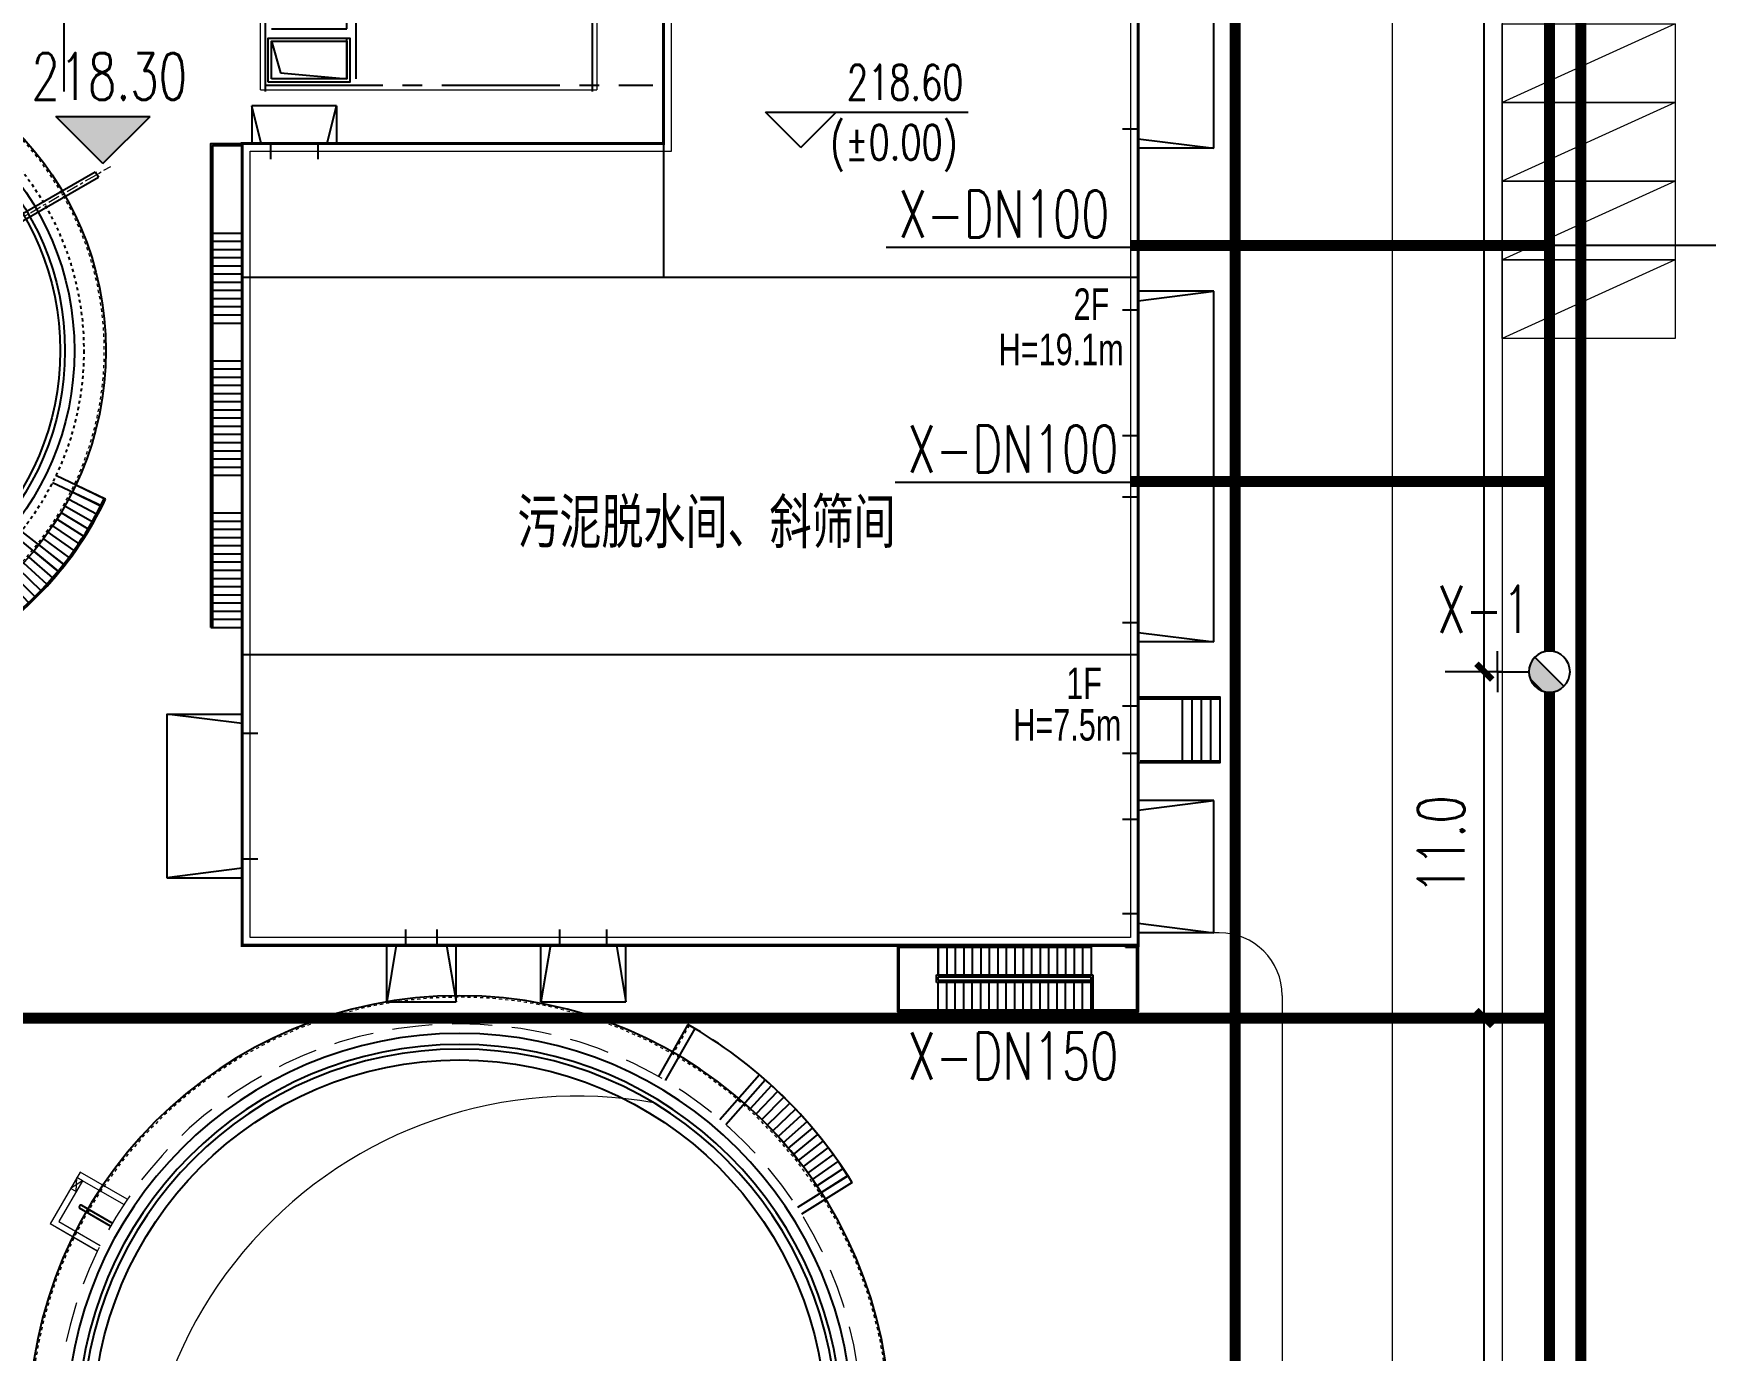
# Model space of a CAD drawing. Header units: metres. Extents: x 497246 to 997717, y 2998582 to 5998198.
# Drawn here: x 499316.3 to 499369.5, y 2998957.5 to 2998999.4 of the extents above; entities that cross this region are included whole.
import ezdxf
from ezdxf.enums import TextEntityAlignment as Align

# ---------------------------------------------------------------- set-up
doc = ezdxf.new("R2010")
doc.units = ezdxf.units.M
doc.header["$LTSCALE"] = 1000
for name, pattern in [('CENTER', [2, 1.25, -0.25, 0.25, -0.25]), ('CENTER2', [1.125, 0.75, -0.125, 0.125, -0.125]), ('CENTRE', [1.125, 0.75, -0.125, 0.125, -0.125]), ('CONTINOUS', [0]), ('DASHED', [19.05, 12.7, -6.35]), ('DOTE', [2.42, 2, -0.2, 0.02, -0.2]), ('HIDDEN', [0.375, 0.25, -0.125]), ('L2', [5, 3, -2]), ('虚线', [2, 1, -1])]:
    doc.linetypes.add(name, pattern=pattern)
doc.layers.get('0').update_dxf_attribs({"linetype": 'CONTINUOUS'})
doc.layers.get('Defpoints').update_dxf_attribs({"linetype": 'CONTINUOUS'})
for name, color, linetype, lineweight in [('1_RO_规划停车位', 35, 'CONTINUOUS', 13), ('2', 6, '虚线', 18), ('3中心线层', 7, 'CENTER', 25), ('A01设备', 5, 'CONTINUOUS', 25), ('SM-栏杆', 21, 'FENCELINE1', 15), ('T停车位', 35, 'CONTINUOUS', 13), ('中心线', 1, 'CENTER2', 15), ('细线', 7, 'CONTINUOUS', 18), ('道路', 4, 'CONTINUOUS', 15), ('道路中线', 1, 'DOTE', 13)]:
    doc.layers.add(name, color=color, linetype=linetype, lineweight=lineweight)
for name, color, linetype in [('BEAM', 4, 'DASHED'), ('DIM_ELEV', 3, 'CONTINUOUS'), ('EQUIP_消火栓', 7, 'CONTINUOUS'), ('LINE6', 3, 'CONTINUOUS'), ('P15', 8, 'CONTINUOUS'), ('PIPE-消防', 1, 'CONTINUOUS'), ('PIPE-给水', 3, 'CONTINUOUS'), ('PUB_TEXT', 7, 'CONTINUOUS'), ('STAIR', 2, 'CONTINUOUS'), ('TWT_DIM', 3, 'CONTINUOUS'), ('建筑', 7, 'CONTINUOUS'), ('建筑门坡散水', 9, 'CONTINUOUS'), ('挡墙护坡', 5, 'CONTINUOUS'), ('文字', 255, 'CONTINUOUS'), ('文字说明', 3, 'CONTINUOUS'), ('新建建筑', 2, 'CONTINUOUS')]:
    doc.layers.add(name, color=color, linetype=linetype)
doc.layers.add('建筑轴线', color=1, linetype='DOTE', lineweight=15, plot=False)
doc.styles.add('_TCH_DIM', font='SIMPLEX', dxfattribs={"bigfont": 'GBCBIG'})
doc.styles.add('_TCH_DIM_T3', font='SIMPLEX', dxfattribs={"width": 0.705882, "bigfont": 'GBCBIG'})
doc.styles.add('HZTXT', font='txt', dxfattribs={"width": 0.7, "bigfont": 'HZTXT'})
doc.styles.add('TG_LINETYPE', font='SIMPLEX', dxfattribs={"width": 0.8, "height": 3, "bigfont": 'HZTXT'})
doc.styles.add('亨利项目总图布置_2022_8_8_t3--03$0$亨利项目总图布置_2022_8_8_t3--02$0$CEC', font='ARIALN.TTF')
doc.linetypes.add('FENCELINE1', pattern='A,6.35,-2.54,[133,ltypeshp.shx,S=2.54,R=0,X=-2.54,Y=0],-2.54,25.4', length=36.83)
doc.linetypes.add('TG_J', pattern='A,2,-0.3,["J",TG_LINETYPE,S=0.1,R=0,X=-0.23,Y=-0.15],0', length=2.3)
doc.linetypes.add('TG_QS', pattern='A,3,-0.6,["QS",TG_LINETYPE,S=0.1,R=0,X=-0.52,Y=-0.15],0', length=3.6)
doc.linetypes.add('TG_X', pattern='A,3,-0.3,["X",TG_LINETYPE,S=0.1,R=0,X=-0.23,Y=-0.15],0', length=3.3)
doc.dimstyles.new('_TWT_ARCH&&1', dxfattribs={"dimtxt": 1.4875, "dimasz": 0.5, "dimexe": 1.25, "dimexo": 1.5, "dimgap": 0.63125, "dimtad": 1, "dimdec": 1, "dimzin": 0, "dimdsep": 46, "dimtxsty": '_TCH_DIM_T3', "dimblk": 'ARCHTICK', "dimcen": 0.09, "dimclrt": 7, "dimazin": 2, "dimtfac": 1, "dimtdec": 1, "dimtix": 1, "dimtmove": 2, "dimatfit": 3, "dimfxl": 1, "dimtolj": 1, "dimtzin": 0, "dimarcsym": 0})

# ---------------------------------------------------------------- blocks, each defined once
blk = doc.blocks.new('chewei')
at = {"layer": '1_RO_规划停车位'}
blk.add_line((152.979, -11.011), (155.479, -16.511), dxfattribs=at)
blk.add_lwpolyline([(152.979, -11.011), (155.479, -11.011), (155.479, -16.511), (152.979, -16.511)], close=True, dxfattribs=at)
blk = doc.blocks.new('BW-368551890', base_point=(749513, -126952))
at = {"layer": 'DIM_ELEV', "color": 0}
for p, q in [((783213, -101852), (783352, -103230)), ((749613, -102152), (749752, -103230)), ((749752, -103230), (751413, -103352)), ((783352, -103230), (785013, -103352)), ((784613, -111802), (784677, -112537)), ((784677, -112537), (785013, -112602)), ((775013, -125652), (775305, -126656)), ((775305, -126656), (777413, -126852))]:
    blk.add_line(p, q, dxfattribs=at)
for points in [[(749513, -103452), (749513, -101752), (751513, -101752), (751513, -103452)], [(749613, -103352), (749613, -101852), (751413, -101852), (751413, -103352)], [(774713, -101752), (773013, -101752), (773013, -103752), (774713, -103752)], [(774613, -101852), (773113, -101852), (773113, -103652), (774613, -103652)], [(783113, -103452), (783113, -101752), (785113, -101752), (785113, -103452)], [(783213, -103352), (783213, -101852), (785013, -101852), (785013, -103352)], [(751213, -104752), (749513, -104752), (749513, -106752), (751213, -106752)], [(760688, -104752), (758988, -104752), (758988, -106752), (760688, -106752)], [(785113, -104752), (783413, -104752), (783413, -106752), (785113, -106752)], [(751113, -104852), (749613, -104852), (749613, -106652), (751113, -106652)], [(760588, -104852), (759088, -104852), (759088, -106652), (760588, -106652)], [(785013, -104852), (783513, -104852), (783513, -106652), (785013, -106652)], [(774713, -105752), (773513, -105752), (773513, -106752), (774713, -106752)], [(774613, -105852), (773613, -105852), (773613, -106652), (774613, -106652)], [(784513, -112702), (784513, -111702), (785113, -111702), (785113, -112702)], [(784613, -112602), (784613, -111802), (785013, -111802), (785013, -112602)], [(758838, -118952), (757138, -118952), (757138, -120952), (758838, -120952)], [(758738, -119052), (757238, -119052), (757238, -120852), (758738, -120852)], [(768313, -118952), (766613, -118952), (766613, -120952), (768313, -120952)], [(768213, -119052), (766713, -119052), (766713, -120852), (768213, -120852)], [(774713, -121952), (773013, -121952), (773013, -123952), (774713, -123952)], [(774613, -122052), (773113, -122052), (773113, -123852), (774613, -123852)], [(776613, -121952), (774913, -121952), (774913, -123952), (776613, -123952)], [(776513, -122052), (775013, -122052), (775013, -123852), (776513, -123852)], [(765713, -123952), (765713, -122552), (768313, -122552), (768313, -123952)], [(765813, -123852), (765813, -122652), (768213, -122652), (768213, -123852)], [(774913, -126952), (774913, -125552), (777513, -125552), (777513, -126952)], [(775013, -126852), (775013, -125652), (777413, -125652), (777413, -126852)]]:
    blk.add_lwpolyline(points, close=True, dxfattribs=at)
for points in [[(774613, -101852), (773286, -102010), (773113, -103652)], [(751113, -104852), (749773, -104997), (749613, -106652)], [(760588, -104852), (759261, -105010), (759088, -106652)], [(785013, -104852), (783686, -105010), (783513, -106652)], [(774613, -105852), (773786, -106010), (773613, -106652)], [(758738, -119052), (757399, -119229), (757238, -120852)], [(768213, -119052), (766857, -119176), (766713, -120852)], [(774613, -122052), (773257, -122176), (773113, -123852)], [(776513, -122052), (775157, -122176), (775013, -123852)], [(765813, -123852), (765960, -122791), (768213, -122652)]]:
    blk.add_lwpolyline(points, dxfattribs=at)
blk = doc.blocks.new('567HJEWR5RTFG')
at = {"color": 4, "linetype": 'ByBlock'}
for p, q in [((1390481, 570753), (1390481, 569753)), ((1391681, 570753), (1391681, 569753)), ((1391681, 569753), (1391681, 570753)), ((1395181, 570753), (1395181, 569753)), ((1395181, 569753), (1395181, 570753)), ((1396381, 570753), (1396381, 569753)), ((1396381, 569753), (1396381, 570753)), ((1400131, 570753), (1400131, 569753)), ((1400331, 570753), (1400331, 569753)), ((1390681, 569753), (1390481, 569753)), ((1391481, 569753), (1390481, 569753)), ((1391681, 569753), (1391481, 569753)), ((1395381, 569753), (1395181, 569753)), ((1396181, 569753), (1395381, 569753)), ((1396381, 569753), (1396181, 569753)), ((1400331, 569753), (1400131, 569753))]:
    blk.add_line(p, q, dxfattribs=at)
at = {"layer": '3中心线层', "color": 1, "linetype": 'CENTRE', "ltscale": 5}
for p, q in [((1382981, 594000), (1382981, 567364)), ((1392481, 594000), (1392481, 567364)), ((1401981, 594000), (1401981, 567364)), ((1408381, 594000), (1408381, 567364)), ((1418781, 594000), (1418781, 567364)), ((1382109, 593353), (1419828, 593353)), ((1382109, 590353), (1419828, 590353)), ((1382109, 588153), (1419828, 588153)), ((1382109, 584953), (1419828, 584953)), ((1382109, 582153), (1419828, 582153)), ((1382109, 579353), (1419828, 579353)), ((1382109, 576153), (1419828, 576153)), ((1382109, 573953), (1419828, 573953)), ((1382109, 570953), (1419828, 570953)), ((1408381, 567953), (1420709, 567953))]:
    blk.add_line(p, q, dxfattribs=at)
at = {"layer": 'BEAM', "ltscale": 0.6}
for p, q in [((1384981, 591653), (1384981, 593153)), ((1385281, 590553), (1385281, 593153)), ((1404591, 590553), (1404591, 593153)), ((1404891, 590553), (1404891, 593153)), ((1406381, 590553), (1406381, 593153)), ((1406681, 591353), (1406681, 593153)), ((1416481, 590553), (1416481, 593153)), ((1416781, 591653), (1416781, 593153)), ((1383181, 591653), (1384981, 591653)), ((1416781, 591653), (1418581, 591653)), ((1383181, 591353), (1384981, 591353)), ((1384981, 590553), (1384981, 591353)), ((1406681, 591353), (1408181, 591353)), ((1406681, 590553), (1406681, 591053)), ((1406681, 591053), (1408181, 591053)), ((1416781, 590553), (1416781, 591353)), ((1416781, 591353), (1418581, 591353)), ((1383181, 590553), (1384981, 590553)), ((1385281, 590553), (1392306, 590553)), ((1401781, 590553), (1392656, 590553)), ((1404591, 590553), (1402181, 590553)), ((1404891, 590553), (1406381, 590553)), ((1406681, 590553), (1408181, 590553)), ((1408581, 590553), (1416481, 590553)), ((1416781, 590553), (1418581, 590553)), ((1383181, 590153), (1384681, 590153)), ((1384681, 588353), (1384681, 590153)), ((1384981, 588353), (1384981, 590153)), ((1384981, 590153), (1392306, 590153)), ((1392656, 590153), (1394156, 590153)), ((1394156, 588353), (1394156, 590153)), ((1394456, 588353), (1394456, 590153)), ((1401781, 590153), (1394456, 590153)), ((1404591, 590153), (1402181, 590153)), ((1404591, 588353), (1404591, 590153)), ((1404891, 590153), (1406881, 590153)), ((1404891, 588353), (1404891, 590153)), ((1406881, 588353), (1406881, 590153)), ((1407181, 590153), (1408181, 590153)), ((1407181, 589453), (1407181, 590153)), ((1408581, 590153), (1416781, 590153)), ((1416781, 588353), (1416781, 590153)), ((1417081, 588353), (1417081, 590153)), ((1417081, 590153), (1418581, 590153)), ((1407181, 589453), (1408181, 589453)), ((1407181, 588353), (1407181, 589153)), ((1407181, 589153), (1408181, 589153)), ((1383181, 588353), (1384681, 588353)), ((1384981, 588353), (1392306, 588353)), ((1392656, 588353), (1394156, 588353)), ((1401781, 588353), (1394456, 588353)), ((1404591, 588353), (1402181, 588353)), ((1404891, 588353), (1406881, 588353)), ((1407181, 588353), (1408181, 588353)), ((1408581, 588353), (1416781, 588353)), ((1417081, 588353), (1418581, 588353)), ((1383181, 587953), (1389156, 587953)), ((1389156, 585203), (1389156, 587953)), ((1389556, 585203), (1389556, 587953)), ((1389556, 587953), (1392306, 587953)), ((1401781, 587953), (1392656, 587953)), ((1404591, 587953), (1402181, 587953)), ((1404591, 585203), (1404591, 587953)), ((1404891, 587953), (1408181, 587953)), ((1404891, 585203), (1404891, 587953)), ((1408581, 587953), (1418581, 587953)), ((1383181, 585203), (1389156, 585203)), ((1389556, 585203), (1392306, 585203)), ((1401781, 585203), (1392656, 585203)), ((1404591, 585203), (1402181, 585203)), ((1404891, 585203), (1408181, 585203)), ((1408581, 585203), (1418581, 585203)), ((1383181, 584703), (1386456, 584703)), ((1386456, 582403), (1386456, 584703)), ((1386856, 582403), (1386856, 584703)), ((1386856, 584703), (1391856, 584703)), ((1391856, 582403), (1391856, 584703)), ((1392256, 582403), (1392256, 584703)), ((1392256, 584703), (1392306, 584703)), ((1401781, 584703), (1392656, 584703)), ((1404591, 584703), (1402181, 584703)), ((1404591, 582403), (1404591, 584703)), ((1404891, 584703), (1408181, 584703)), ((1404891, 582403), (1404891, 584703)), ((1408581, 584703), (1417881, 584703)), ((1417881, 582403), (1417881, 584703)), ((1418181, 584703), (1418581, 584703)), ((1418181, 582403), (1418181, 584703)), ((1383181, 582403), (1386456, 582403)), ((1386856, 582403), (1391856, 582403)), ((1392256, 582403), (1392306, 582403)), ((1401781, 582403), (1392656, 582403)), ((1404591, 582403), (1402181, 582403)), ((1404891, 582403), (1408181, 582403)), ((1408581, 582403), (1417881, 582403)), ((1418181, 582403), (1418581, 582403)), ((1383181, 581903), (1386456, 581903)), ((1386456, 579603), (1386456, 581903)), ((1386856, 579603), (1386856, 581903)), ((1386856, 581903), (1391856, 581903)), ((1391856, 579603), (1391856, 581903)), ((1392256, 579603), (1392256, 581903)), ((1392256, 581903), (1392306, 581903)), ((1401781, 581903), (1392656, 581903)), ((1404591, 581903), (1402181, 581903)), ((1404591, 579603), (1404591, 581903)), ((1404891, 581903), (1408181, 581903)), ((1404891, 579603), (1404891, 581903)), ((1408581, 581903), (1418581, 581903)), ((1383181, 579603), (1386456, 579603)), ((1386856, 579603), (1391856, 579603)), ((1392256, 579603), (1392306, 579603)), ((1401781, 579603), (1392656, 579603)), ((1404591, 579603), (1402181, 579603)), ((1404891, 579603), (1408181, 579603)), ((1408581, 579603), (1418581, 579603)), ((1383181, 579103), (1389156, 579103)), ((1389156, 576353), (1389156, 579103)), ((1389556, 576353), (1389556, 579103)), ((1389556, 579103), (1392306, 579103)), ((1401781, 579103), (1392656, 579103)), ((1404591, 579103), (1402181, 579103)), ((1404591, 576353), (1404591, 579103)), ((1404891, 579103), (1408181, 579103)), ((1404891, 576353), (1404891, 579103)), ((1408581, 579103), (1418581, 579103)), ((1383181, 576353), (1389156, 576353)), ((1389556, 576353), (1392306, 576353)), ((1401781, 576353), (1392656, 576353)), ((1404591, 576353), (1402181, 576353)), ((1404891, 576353), (1408181, 576353)), ((1408581, 576353), (1418581, 576353)), ((1383181, 575953), (1390506, 575953)), ((1390506, 574153), (1390506, 575953)), ((1390806, 574153), (1390806, 575953)), ((1390806, 575953), (1392306, 575953)), ((1392656, 575953), (1399981, 575953)), ((1399981, 574153), (1399981, 575953)), ((1400281, 575953), (1401781, 575953)), ((1400281, 574153), (1400281, 575953)), ((1402181, 575953), (1404591, 575953)), ((1404591, 575953), (1404591, 575953)), ((1408181, 575953), (1404591, 575953)), ((1408581, 575953), (1418581, 575953)), ((1383181, 574153), (1390506, 574153)), ((1390806, 574153), (1392306, 574153)), ((1392656, 574153), (1399981, 574153)), ((1400281, 574153), (1401781, 574153)), ((1402181, 574153), (1405816, 574153)), ((1405816, 574153), (1405816, 574153)), ((1408181, 574153), (1405816, 574153)), ((1408581, 574153), (1418581, 574153)), ((1383181, 573753), (1392306, 573753)), ((1392656, 573753), (1401781, 573753)), ((1399081, 571153), (1399081, 573753)), ((1399381, 573253), (1399381, 573753)), ((1402181, 573753), (1406381, 573753)), ((1406381, 571153), (1406381, 573753)), ((1406681, 573253), (1406681, 573753)), ((1406681, 573753), (1408181, 573753)), ((1408581, 573753), (1410081, 573753)), ((1410081, 573253), (1410081, 573753)), ((1410381, 571153), (1410381, 573753)), ((1410381, 573753), (1418581, 573753)), ((1399381, 572653), (1399381, 572953)), ((1406681, 573253), (1408181, 573253)), ((1406681, 571153), (1406681, 572953)), ((1406681, 572953), (1408181, 572953)), ((1408581, 573253), (1410081, 573253)), ((1408581, 572953), (1410081, 572953)), ((1410081, 571153), (1410081, 572953)), ((1399381, 572653), (1401781, 572653)), ((1399381, 571153), (1399381, 572353)), ((1399381, 572353), (1401781, 572353)), ((1408581, 571153), (1410081, 571153)), ((1408581, 570753), (1410981, 570753)), ((1410381, 571153), (1418581, 571153)), ((1410981, 569753), (1410981, 570753)), ((1411281, 568153), (1411281, 570753)), ((1411281, 570753), (1418581, 570753)), ((1408581, 569753), (1410981, 569753)), ((1408581, 569453), (1410981, 569453)), ((1410981, 568153), (1410981, 569453))]:
    blk.add_line(p, q, dxfattribs=at)
at = {"layer": 'SM-栏杆', "color": 7, "linetype": 'ByBlock', "ltscale": 0.2}
for p, q in [((1382831, 570803), (1382831, 593503)), ((1382831, 593503), (1418931, 593503)), ((1418931, 593503), (1418931, 567803)), ((1390541, 570803), (1382831, 570803)), ((1408231, 570803), (1391681, 570803)), ((1408231, 567803), (1408231, 570803)), ((1408231, 567803), (1418931, 567803))]:
    blk.add_line(p, q, dxfattribs=at)
at = {"layer": 'SM-栏杆', "linetype": 'ByBlock', "ltscale": 0.2}
for p, q in [((1390541, 570753), (1390541, 569813)), ((1400131, 570693), (1391681, 570693)), ((1400131, 569813), (1390541, 569813))]:
    blk.add_line(p, q, dxfattribs=at)
at = {"layer": 'SM-栏杆'}
for points in [[(1390541, 570803), (1390541, 570753)], [(1391681, 570693), (1391681, 570803)]]:
    blk.add_lwpolyline(points, dxfattribs=at)
at = {"layer": 'STAIR', "linetype": 'ByBlock'}
for p, q in [((1395181, 570753), (1391681, 570753)), ((1391931, 569753), (1391931, 570753)), ((1392181, 569753), (1392181, 570753)), ((1392431, 569753), (1392431, 570753)), ((1392681, 569753), (1392681, 570753)), ((1392931, 569753), (1392931, 570753)), ((1393181, 569753), (1393181, 570753)), ((1393431, 569753), (1393431, 570753)), ((1393681, 569753), (1393681, 570753)), ((1393931, 569753), (1393931, 570753)), ((1394181, 569753), (1394181, 570753)), ((1394431, 569753), (1394431, 570753)), ((1394681, 569753), (1394681, 570753)), ((1394931, 569753), (1394931, 570753)), ((1400131, 570753), (1396381, 570753)), ((1396631, 569753), (1396631, 570753)), ((1396881, 569753), (1396881, 570753)), ((1397131, 569753), (1397131, 570753)), ((1397381, 569753), (1397381, 570753)), ((1397631, 569753), (1397631, 570753)), ((1397881, 569753), (1397881, 570753)), ((1398131, 569753), (1398131, 570753)), ((1398381, 569753), (1398381, 570753)), ((1398631, 569753), (1398631, 570753)), ((1398881, 569753), (1398881, 570753)), ((1399131, 569753), (1399131, 570753)), ((1399381, 569753), (1399381, 570753)), ((1399631, 569753), (1399631, 570753)), ((1399881, 569753), (1399881, 570753)), ((1400131, 569753), (1400131, 570753)), ((1395181, 569753), (1391681, 569753)), ((1395181, 569753), (1391681, 569753)), ((1400131, 569753), (1396381, 569753)), ((1400131, 569753), (1396381, 569753))]:
    blk.add_line(p, q, dxfattribs=at)
at = {"color": 0}
blk.add_blockref('BW-368551890', (1383081, 568053), dxfattribs=at)
blk = doc.blocks.new('56Y7GFHFTEFF')
at = {"linetype": 'CONTINOUS'}
for p, q in [((706701, 285665), (705951, 286326)), ((709753, 266032), (708887, 264531)), ((709920, 265921), (709160, 264605)), ((710459, 263855), (711219, 265171)), ((711398, 265082), (710532, 263581)), ((710632, 263755), (711396, 265077)), ((708887, 264531), (710532, 263581)), ((709160, 264605), (709060, 264431)), ((709506, 264405), (709060, 264431)), ((709160, 264605), (710459, 263855)), ((709160, 264605), (709406, 264231)), ((709506, 264405), (709406, 264231))]:
    blk.add_line(p, q, dxfattribs=at)
at = {"layer": '2', "ltscale": 0.06}
blk.add_line((704218, 283914), (705128, 283389), dxfattribs=at)
blk.add_arc((716976, 276602), 13650, 40.8256, 319.1843, dxfattribs=at)
at = {"layer": 'A01设备', "color": 0}
for points in [[(716952, 264104, 1.001903), (716952, 289104, 0.998101)], [(716952, 264454, 1.001903), (716952, 288754, 0.998101)], [(716953, 264604, 1.001903), (716953, 288604, 0.998101)]]:
    blk.add_lwpolyline(points, format="xyb", close=True, dxfattribs=at)
at = {"layer": 'A01设备', "color": 5}
blk.add_circle((716977, 276603), 11657, dxfattribs=at)
at = {"layer": 'BEAM', "linetype": 'L2'}
for p, q in [((709011, 288960), (710012, 287347)), ((709223, 289092), (710224, 287479)), ((707375, 285070), (705951, 286326)), ((707210, 284883), (705786, 286138)), ((704320, 284084), (705973, 283145)), ((704196, 283867), (705847, 282929))]:
    blk.add_line(p, q, dxfattribs=at)
at = {"layer": 'LINE6', "color": 7}
blk.add_lwpolyline([(727289, 285622, 0.216849), (716950, 290303, 0.998101), (716951, 262903, 0.216871), (727290, 267586, 0.216871)], format="xyb", dxfattribs=at)
at = {"layer": 'LINE6', "color": 2}
blk.add_arc((716977, 276603), 14700, 121.8332, 150.3889, dxfattribs=at)
at = {"layer": 'P15', "color": 4}
for p, q in [((710511, 265553), (709949, 264583)), ((710605, 265499), (710036, 264517))]:
    blk.add_line(p, q, dxfattribs=at)
at = {"layer": 'P15', "color": 3}
blk.add_arc((709996, 264556), 54, 150, 330, dxfattribs=at)
at = {"layer": 'STAIR', "linetype": 'CONTINOUS'}
for p, q in [((709537, 288107), (708993, 288947)), ((708717, 287533), (708114, 288331)), ((708918, 287682), (708329, 288491)), ((709121, 287828), (708548, 288647)), ((709328, 287969), (708769, 288799)), ((708130, 287064), (707485, 287828)), ((708323, 287224), (707691, 287999)), ((708518, 287380), (707901, 288167)), ((707570, 286564), (706884, 287291)), ((707754, 286734), (707081, 287474)), ((707941, 286901), (707281, 287653)), ((707039, 286034), (706314, 286722)), ((707213, 286214), (706500, 286915)), ((707390, 286390), (706690, 287105)), ((706868, 285851), (706131, 286526))]:
    blk.add_line(p, q, dxfattribs=at)
for radius in [14700, 13700]:
    blk.add_arc((716977, 276603), radius, 122.8926, 138.5926, dxfattribs=at)
at = {"layer": '中心线', "color": 7, "linetype": 'DASHED', "ltscale": 0.1}
blk.add_lwpolyline([(727027, 268680, 0.627051), (716951, 289404, 0.998101), (716951, 263804, 0.223629), (726826, 268431, 0.223629)], format="xyb", dxfattribs=at)
blk = doc.blocks.new('546GFBNRET654')
at = {"linetype": 'CONTINOUS'}
for p, q in [((1003998, 120326), (1004098, 120153)), ((1013406, 115026), (1012513, 115476)), ((1012623, 115700), (1013572, 115252)), ((1012278, 115035), (1013147, 114542)), ((1012398, 115254), (1013280, 114783)), ((1011884, 114399), (1012715, 113842)), ((1012865, 114071), (1012021, 114608)), ((1013009, 114305), (1012152, 114820)), ((1011596, 113991), (1012398, 113393)), ((1011702, 114222), (1012559, 113616)), ((1011126, 113408), (1011881, 112752)), ((1011288, 113599), (1012058, 112962)), ((1011444, 113793), (1012231, 113175)), ((1010614, 112862), (1011318, 112151)), ((1010789, 113040), (1011510, 112347)), ((1010960, 113222), (1011698, 112547)), ((1010063, 112356), (1010711, 111595)), ((1010251, 112520), (1010918, 111775)), ((1010435, 112689), (1011120, 111961)), ((1009675, 112042), (1010285, 111249)), ((1009871, 112196), (1010500, 111419))]:
    blk.add_line(p, q, dxfattribs=at)
at = {"ltscale": 50}
blk.add_line((1009105, 110400), (1008580, 111309), dxfattribs=at)
for radius in [10000, 8700, 8550]:
    blk.add_circle((1003580, 119969), radius, dxfattribs=at)
at = {"color": 1, "linetype": 'CONTINOUS'}
blk.add_circle((1003580, 119969), 9000, dxfattribs=at)
at = {"linetype": 'CONTINOUS'}
for radius in [1000, 550, 150]:
    blk.add_circle((1003580, 119969), radius, dxfattribs=at)
at = {"color": 7, "ltscale": 50}
for radius in [11000, 11050]:
    blk.add_arc((1003580, 119969), radius, 300, 334.7292, dxfattribs=at)
at = {"layer": '2', "ltscale": 0.06}
blk.add_line((1009172, 110441), (1008622, 111335), dxfattribs=at)
blk.add_arc((1003580, 119969), 9950, 306.1267, 300, dxfattribs=at)
at = {"layer": 'BEAM', "linetype": 'L2'}
for p, q in [((1013572, 115252), (1011990, 115999)), ((1013465, 115026), (1011883, 115773)), ((1012097, 112930), (1010748, 114045)), ((1010894, 114225), (1012270, 113145)), ((1010315, 111209), (1009248, 112597)), ((1009105, 110400), (1008230, 111915))]:
    blk.add_line(p, q, dxfattribs=at)
at = {"layer": 'P15', "linetype": 'HIDDEN', "ltscale": 0.2}
blk.add_circle((1003580, 119969), 9300, dxfattribs=at)
at = {"layer": '中心线', "ltscale": 0.5}
for q in [(1013736, 125833), (1013563, 125733)]:
    blk.add_line((1003580, 119969), q, dxfattribs=at)
at = {"layer": '文字说明'}
for p, q in [((1003998, 120326), (1013241, 125663)), ((1013241, 125663), (1013341, 125489)), ((1004098, 120153), (1013341, 125489))]:
    blk.add_line(p, q, dxfattribs=at)
blk = doc.blocks.new('_ArchTick')
at = {"color": 0, "linetype": 'ByBlock', "const_width": 0.4}
blk.add_lwpolyline([(-0.5, -0.5), (0.5, 0.5)], dxfattribs=at)
blk = doc.blocks.new('*D329')
at = {"layer": 'Defpoints', "color": 0, "transparency": 16777216}
for p in [(499362.425, 2998968.116), (499364.499, 2998968.116), (499364.499, 2998915.833)]:
    blk.add_point(p, dxfattribs=at)
at = {"layer": 'TWT_DIM', "color": 0, "lineweight": -2, "transparency": 16777216}
for p, q in [((499362.999, 2998968.116), (499361.175, 2998968.116)), ((499362.425, 2998915.833), (499362.425, 2998968.116)), ((499362.999, 2998915.833), (499361.175, 2998915.833))]:
    blk.add_line(p, q, dxfattribs=at)
at = {"layer": 'TWT_DIM', "color": 0, "lineweight": -2, "transparency": 16777216, "xscale": 0.5, "yscale": 0.5, "zscale": 0.5}
for p, rotation in [((499362.425, 2998968.116), 90), ((499362.425, 2998915.833), 270)]:
    blk.add_blockref('_ArchTick', p, dxfattribs=dict(at, rotation=rotation))
at = {"layer": 'TWT_DIM', "color": 7, "transparency": 16777216, "insert": (499361.05, 2998941.974), "char_height": 1.4875, "attachment_point": 5, "rotation": 90, "style": '_TCH_DIM_T3'}
blk.add_mtext('\\A1;52.3', dxfattribs=at)
blk = doc.blocks.new('*D330')
at = {"layer": 'Defpoints', "color": 0, "transparency": 16777216}
for p in [(499362.425, 2998979.13), (499364.499, 2998979.13), (499364.499, 2998968.116)]:
    blk.add_point(p, dxfattribs=at)
at = {"layer": 'TWT_DIM', "color": 0, "lineweight": -2, "transparency": 16777216}
for p, q in [((499362.999, 2998979.13), (499361.175, 2998979.13)), ((499362.425, 2998968.116), (499362.425, 2998979.13)), ((499362.999, 2998968.116), (499361.175, 2998968.116))]:
    blk.add_line(p, q, dxfattribs=at)
at = {"layer": 'TWT_DIM', "color": 0, "lineweight": -2, "transparency": 16777216, "xscale": 0.5, "yscale": 0.5, "zscale": 0.5}
for p, rotation in [((499362.425, 2998979.13), 90), ((499362.425, 2998968.116), 270)]:
    blk.add_blockref('_ArchTick', p, dxfattribs=dict(at, rotation=rotation))
at = {"layer": 'TWT_DIM', "color": 7, "transparency": 16777216, "insert": (499361.05, 2998973.623), "char_height": 1.4875, "attachment_point": 5, "rotation": 90, "style": '_TCH_DIM_T3'}
blk.add_mtext('\\A1;11.0', dxfattribs=at)
blk = doc.blocks.new('*D331')
at = {"layer": 'Defpoints', "color": 0, "transparency": 16777216}
for p in [(499362.425, 2999048.238), (499364.499, 2999048.238), (499364.499, 2998979.13)]:
    blk.add_point(p, dxfattribs=at)
at = {"layer": 'TWT_DIM', "color": 0, "lineweight": -2, "transparency": 16777216}
for p, q in [((499362.999, 2999048.238), (499361.175, 2999048.238)), ((499362.425, 2998979.13), (499362.425, 2999048.238)), ((499362.999, 2998979.13), (499361.175, 2998979.13))]:
    blk.add_line(p, q, dxfattribs=at)
at = {"layer": 'TWT_DIM', "color": 0, "lineweight": -2, "transparency": 16777216, "xscale": 0.5, "yscale": 0.5, "zscale": 0.5}
for p, rotation in [((499362.425, 2999048.238), 90), ((499362.425, 2998979.13), 270)]:
    blk.add_blockref('_ArchTick', p, dxfattribs=dict(at, rotation=rotation))
at = {"layer": 'TWT_DIM', "color": 7, "transparency": 16777216, "insert": (499361.05, 2999013.684), "char_height": 1.4875, "attachment_point": 5, "rotation": 90, "style": '_TCH_DIM_T3'}
blk.add_mtext('\\A1;69.1', dxfattribs=at)
blk = doc.blocks.new('$TwtSys$00000385')
for p, q in [((0, 331), (-130, 331)), ((0, 331), (0, 131)), ((0, 331), (130, 331)), ((92, 92), (-92, -92))]:
    blk.add_line(p, q)
for start, end in [(315, 135), (135, 315)]:
    blk.add_arc((0, 0), 131, start, end)
at = {"color": 0}
for points in [[(-34, 127), (-127, 34), (34, 127), (-127, -34)], [(-93, 93), (-93, 93), (-34, 127), (-127, 34)], [(34, 127), (-127, -34), (93, 93), (-93, -93)]]:
    blk.add_solid(points, dxfattribs=at)

msp = doc.modelspace()

# ---------------------------------------------------------------- hatches: boundary and pattern name
at = {"layer": 'DIM_ELEV'}
msp.add_hatch(color=0, dxfattribs=at).paths.add_polyline_path([(499318.485, 2998995.29), (499316.985, 2998996.79), (499319.985, 2998996.79)])
at = {"layer": '挡墙护坡', "linetype": 'Continuous'}
h = msp.add_hatch(dxfattribs=at)
h.set_pattern_fill('ANSI33', color=256, style=0)
h.set_pattern_definition([(45, (805.864, 0), (-2.2450640303, 2.2450640303), []), (45, (808.109, 0), (-2.2450640303, 2.2450640303), [1.5875, -0.79375])])
edge = h.paths.add_edge_path()
edge.add_line((499596.097, 2998901.333), (499596.097, 2998904.333))
edge.add_line((499596.097, 2998904.333), (499345.487, 2998904.333))
edge.add_line((499345.487, 2998904.333), (499320.487, 2998907.833))
edge.add_line((499320.487, 2998907.833), (499253.339, 2998907.833))
edge.add_line((499253.339, 2998907.833), (499251.695, 2998907.908))
edge.add_line((499251.695, 2998907.908), (499250.667, 2998908.033))
edge.add_arc((499253.27, 2998924.833), 17, 179.9914, 261.1919, ccw=False)
edge.add_line((499236.27, 2998924.835), (499236.189, 2998970.517))
edge.add_line((499236.189, 2998970.517), (499232.644, 2998995.51))
edge.add_line((499232.644, 2998995.51), (499232.536, 2999056.413))
edge.add_line((499232.536, 2999056.413), (499229.536, 2999056.408))
edge.add_line((499229.536, 2999056.408), (499229.645, 2998995.296))
edge.add_line((499229.645, 2998995.296), (499233.189, 2998970.302))
edge.add_line((499233.189, 2998970.302), (499233.27, 2998924.833))
edge.add_arc((499253.27, 2998924.833), 20, 180.0001, 261.3369)
edge.add_line((499250.258, 2998905.061), (499251.445, 2998904.916))
edge.add_line((499251.445, 2998904.916), (499253.27, 2998904.833))
edge.add_line((499253.27, 2998904.833), (499320.278, 2998904.833))
edge.add_line((499320.278, 2998904.833), (499345.278, 2998901.333))
edge.add_line((499345.278, 2998901.333), (499596.097, 2998901.333))

# ---------------------------------------------------------------- linework, layer by layer
at = {"color": 0}
for p, q in [((499336.317, 2998995.928), (499336.317, 2998991.678)), ((499322.917, 2998991.678), (499351.417, 2998991.678)), ((499322.917, 2998979.678), (499351.417, 2998979.678))]:
    msp.add_line(p, q, dxfattribs=at)
at = {"layer": 'DIM_ELEV', "color": 0}
for p, q in [((499318.485, 2998995.29), (499316.985, 2998996.79)), ((499316.985, 2998996.79), (499319.985, 2998996.79)), ((499318.485, 2998995.29), (499319.985, 2998996.79)), ((499340.683, 2998995.794), (499339.558, 2998996.919)), ((499339.558, 2998996.919), (499346.01, 2998996.919)), ((499340.683, 2998995.794), (499341.808, 2998996.919))]:
    msp.add_line(p, q, dxfattribs=at)
at = {"layer": 'PIPE-消防', "color": 70, "linetype": 'TG_X', "ltscale": 700}
for p, q in [((499351.253, 2998992.62), (499343.402, 2998992.62)), ((499351.536, 2998985.147), (499343.685, 2998985.147))]:
    msp.add_line(p, q, dxfattribs=at)
at = {"layer": 'PIPE-消防', "color": 70, "linetype": 'ByBlock'}
msp.add_line((499354.996, 2998992.697), (499376.672, 2998992.697), dxfattribs=at)
at = {"layer": 'PIPE-消防', "linetype": 'TG_X', "ltscale": 0.004, "const_width": 0.35}
for points in [[(499364.496, 2998992.678), (499364.496, 2999047.788)], [(499351.167, 2998992.678), (499364.496, 2998992.678)], [(499364.496, 2998985.178), (499364.496, 2998992.678)], [(499351.167, 2998985.178), (499364.496, 2998985.178)], [(499364.496, 2998979.784), (499364.496, 2998985.178)], [(499364.496, 2998968.116), (499364.496, 2998978.476)], [(499298.755, 2998968.116), (499364.496, 2998968.116)], [(499364.496, 2998914.833), (499364.496, 2998968.116)], [(499364.496, 2998968.116), (499364.637, 2998968.116)]]:
    msp.add_lwpolyline(points, dxfattribs=at)
at = {"layer": 'PIPE-给水', "color": 80, "linetype": 'TG_J', "ltscale": 0.004, "const_width": 0.35}
msp.add_lwpolyline([(499365.498, 2998920.285), (499365.498, 2999071.333)], dxfattribs=at)
at = {"layer": 'PIPE-给水', "color": 113, "linetype": 'TG_QS', "ltscale": 0.0025, "const_width": 0.35}
msp.add_lwpolyline([(499354.496, 2998912.833), (499354.496, 2999036.339)], dxfattribs=at)
at = {"layer": 'STAIR'}
for p, q in [((499321.917, 2998990.218), (499321.917, 2998993.078)), ((499321.917, 2998993.078), (499322.917, 2998993.078)), ((499321.917, 2998992.818), (499322.917, 2998992.818)), ((499321.917, 2998992.558), (499322.917, 2998992.558)), ((499321.917, 2998992.298), (499322.917, 2998992.298)), ((499321.917, 2998992.038), (499322.917, 2998992.038)), ((499321.917, 2998991.778), (499322.917, 2998991.778)), ((499321.917, 2998991.518), (499322.917, 2998991.518)), ((499321.917, 2998991.258), (499322.917, 2998991.258)), ((499321.917, 2998990.998), (499322.917, 2998990.998)), ((499321.917, 2998990.738), (499322.917, 2998990.738)), ((499321.917, 2998990.478), (499322.917, 2998990.478)), ((499321.917, 2998990.218), (499322.917, 2998990.218)), ((499321.917, 2998985.378), (499321.917, 2998989.018)), ((499321.917, 2998989.018), (499322.917, 2998989.018)), ((499321.917, 2998988.758), (499322.917, 2998988.758)), ((499321.917, 2998988.498), (499322.917, 2998988.498)), ((499321.917, 2998988.238), (499322.917, 2998988.238)), ((499321.917, 2998987.978), (499322.917, 2998987.978)), ((499321.917, 2998987.718), (499322.917, 2998987.718)), ((499321.917, 2998987.458), (499322.917, 2998987.458)), ((499321.917, 2998987.198), (499322.917, 2998987.198)), ((499321.917, 2998986.938), (499322.917, 2998986.938)), ((499321.917, 2998986.678), (499322.917, 2998986.678)), ((499321.917, 2998986.418), (499322.917, 2998986.418)), ((499321.917, 2998986.158), (499322.917, 2998986.158)), ((499321.917, 2998985.898), (499322.917, 2998985.898)), ((499321.917, 2998985.638), (499322.917, 2998985.638)), ((499321.917, 2998985.378), (499322.917, 2998985.378)), ((499321.917, 2998980.538), (499321.917, 2998984.178)), ((499321.917, 2998984.178), (499322.917, 2998984.178)), ((499321.917, 2998983.918), (499322.917, 2998983.918)), ((499321.917, 2998983.658), (499322.917, 2998983.658)), ((499321.917, 2998983.398), (499322.917, 2998983.398)), ((499321.917, 2998983.138), (499322.917, 2998983.138)), ((499321.917, 2998982.878), (499322.917, 2998982.878)), ((499321.917, 2998982.618), (499322.917, 2998982.618)), ((499321.917, 2998982.358), (499322.917, 2998982.358)), ((499321.917, 2998982.098), (499322.917, 2998982.098)), ((499321.917, 2998981.838), (499322.917, 2998981.838)), ((499321.917, 2998981.578), (499322.917, 2998981.578)), ((499321.917, 2998981.318), (499322.917, 2998981.318)), ((499321.917, 2998981.058), (499322.917, 2998981.058)), ((499321.917, 2998980.798), (499322.917, 2998980.798)), ((499321.917, 2998980.538), (499322.917, 2998980.538)), ((499345.057, 2998970.428), (499343.767, 2998970.428)), ((499343.767, 2998970.428), (499343.767, 2998968.308)), ((499345.057, 2998970.428), (499349.917, 2998970.428)), ((499345.057, 2998970.428), (499345.057, 2998969.488)), ((499345.057, 2998969.488), (499345.057, 2998970.428)), ((499345.327, 2998970.428), (499345.327, 2998969.488)), ((499345.597, 2998970.428), (499345.597, 2998969.488)), ((499345.867, 2998970.428), (499345.867, 2998969.488)), ((499346.137, 2998970.428), (499346.137, 2998969.488)), ((499346.407, 2998970.428), (499346.407, 2998969.488)), ((499346.677, 2998970.428), (499346.677, 2998969.488)), ((499346.947, 2998970.428), (499346.947, 2998969.488)), ((499347.217, 2998970.428), (499347.217, 2998969.488)), ((499347.487, 2998970.428), (499347.487, 2998969.488)), ((499347.757, 2998970.428), (499347.757, 2998969.488)), ((499348.027, 2998970.428), (499348.027, 2998969.488)), ((499348.297, 2998970.428), (499348.297, 2998969.488)), ((499348.567, 2998970.428), (499348.567, 2998969.488)), ((499348.837, 2998970.428), (499348.837, 2998969.488)), ((499349.107, 2998970.428), (499349.107, 2998969.488)), ((499349.377, 2998970.428), (499349.377, 2998969.488)), ((499349.647, 2998970.428), (499349.647, 2998969.488)), ((499349.917, 2998970.428), (499349.917, 2998969.488)), ((499351.417, 2998970.428), (499351.017, 2998970.428)), ((499351.017, 2998970.368), (499351.017, 2998970.428)), ((499344.997, 2998969.248), (499344.997, 2998969.488)), ((499344.997, 2998969.488), (499349.977, 2998969.488)), ((499349.977, 2998969.488), (499349.977, 2998968.308)), ((499349.917, 2998969.248), (499344.997, 2998969.248)), ((499345.057, 2998969.428), (499349.917, 2998969.428)), ((499345.057, 2998969.308), (499345.057, 2998969.428)), ((499345.057, 2998969.428), (499349.917, 2998969.428)), ((499345.057, 2998969.308), (499345.057, 2998969.428)), ((499349.917, 2998969.308), (499345.057, 2998969.308)), ((499349.917, 2998969.308), (499345.057, 2998969.308)), ((499345.057, 2998968.308), (499345.057, 2998969.248)), ((499345.057, 2998968.308), (499345.057, 2998969.248)), ((499345.327, 2998968.308), (499345.327, 2998969.248)), ((499345.597, 2998968.308), (499345.597, 2998969.248)), ((499345.867, 2998968.308), (499345.867, 2998969.248)), ((499346.137, 2998968.308), (499346.137, 2998969.248)), ((499346.407, 2998968.308), (499346.407, 2998969.248)), ((499346.677, 2998968.308), (499346.677, 2998969.248)), ((499346.947, 2998968.308), (499346.947, 2998969.248)), ((499347.217, 2998968.308), (499347.217, 2998969.248)), ((499347.487, 2998968.308), (499347.487, 2998969.248)), ((499347.757, 2998968.308), (499347.757, 2998969.248)), ((499348.027, 2998968.308), (499348.027, 2998969.248)), ((499348.297, 2998968.308), (499348.297, 2998969.248)), ((499348.567, 2998968.308), (499348.567, 2998969.248)), ((499348.837, 2998968.308), (499348.837, 2998969.248)), ((499349.107, 2998968.308), (499349.107, 2998969.248)), ((499349.377, 2998968.308), (499349.377, 2998969.248)), ((499349.647, 2998968.308), (499349.647, 2998969.248)), ((499349.917, 2998969.428), (499349.917, 2998968.308)), ((499349.917, 2998969.308), (499349.917, 2998969.428)), ((499349.917, 2998969.248), (499349.917, 2998969.308)), ((499349.917, 2998969.248), (499349.917, 2998969.308)), ((499349.917, 2998968.308), (499349.917, 2998969.248)), ((499343.767, 2998968.308), (499345.057, 2998968.308)), ((499349.917, 2998968.308), (499345.057, 2998968.308)), ((499349.977, 2998968.308), (499349.917, 2998968.308))]:
    msp.add_line(p, q, dxfattribs=at)
for points in [[(499321.917, 2998980.538), (499321.917, 2998995.928), (499322.917, 2998995.928)], [(499321.977, 2998980.538), (499321.977, 2998995.868), (499322.917, 2998995.868)], [(499349.917, 2998968.308), (499343.767, 2998968.308), (499343.767, 2998970.428), (499349.917, 2998970.428)], [(499349.917, 2998968.368), (499343.817, 2998968.368), (499343.817, 2998970.368), (499349.917, 2998970.368)], [(499351.017, 2998970.428), (499351.417, 2998970.428), (499351.417, 2998968.308), (499349.977, 2998968.308)], [(499351.017, 2998970.368), (499351.357, 2998970.368), (499351.357, 2998968.368), (499349.977, 2998968.368)]]:
    msp.add_lwpolyline(points, dxfattribs=at)
at = {"layer": '建筑', "linetype": 'Continuous', "const_width": 0.1}
msp.add_lwpolyline([(499351.417, 2998970.428), (499322.917, 2998970.428), (499322.917, 2998995.928), (499336.317, 2998995.928), (499336.317, 2999009.928), (499351.417, 2999009.928)], close=True, dxfattribs=at)
at = {"layer": '建筑轴线', "ltscale": 3}
msp.add_lwpolyline([(499351.167, 2998970.678), (499323.167, 2998970.678), (499323.167, 2998995.678), (499336.567, 2998995.678), (499336.567, 2999009.678), (499351.167, 2999009.678)], close=True, dxfattribs=at)
at = {"layer": '建筑轴线', "ltscale": 0.003}
msp.add_lwpolyline([(499351.167, 2998970.678), (499323.167, 2998970.678), (499323.167, 2998995.678), (499336.567, 2998995.678), (499336.567, 2999009.678), (499351.167, 2999009.678)], close=True, dxfattribs=at)
at = {"layer": '建筑门坡散水', "linetype": 'Continuous'}
for p, q in [((499353.817, 2998995.778), (499353.817, 2999002.878)), ((499325.917, 2998997.128), (499323.217, 2998997.128)), ((499323.217, 2998997.128), (499323.217, 2998995.928)), ((499323.517, 2998995.928), (499323.217, 2998997.128)), ((499325.617, 2998995.928), (499325.917, 2998997.128)), ((499325.917, 2998997.128), (499325.917, 2998995.928)), ((499351.417, 2998996.377), (499350.917, 2998996.377)), ((499351.417, 2998996.078), (499353.817, 2998995.778)), ((499323.817, 2998995.928), (499323.817, 2998995.428)), ((499325.317, 2998995.928), (499325.317, 2998995.428)), ((499353.817, 2998995.778), (499351.417, 2998995.778)), ((499353.817, 2998991.228), (499351.417, 2998991.228)), ((499351.417, 2998990.928), (499353.817, 2998991.228)), ((499353.817, 2998980.078), (499353.817, 2998991.228)), ((499351.417, 2998990.628), (499350.917, 2998990.628)), ((499351.417, 2998986.628), (499350.917, 2998986.628)), ((499351.417, 2998984.678), (499350.917, 2998984.678)), ((499351.417, 2998980.678), (499350.917, 2998980.678)), ((499351.417, 2998980.378), (499353.817, 2998980.078)), ((499353.817, 2998980.078), (499351.417, 2998980.078)), ((499351.417, 2998978.028), (499350.917, 2998978.028)), ((499351.417, 2998978.268), (499354.017, 2998978.268)), ((499352.817, 2998978.328), (499352.817, 2998976.228)), ((499353.117, 2998978.328), (499353.117, 2998976.228)), ((499353.417, 2998978.328), (499353.417, 2998976.228)), ((499353.717, 2998978.328), (499353.717, 2998976.228)), ((499353.717, 2998978.328), (499353.717, 2998976.228)), ((499354.017, 2998978.328), (499354.017, 2998976.228)), ((499320.517, 2998977.778), (499320.517, 2998972.578)), ((499320.517, 2998977.778), (499322.917, 2998977.778)), ((499322.917, 2998977.478), (499320.517, 2998977.778)), ((499322.917, 2998977.178), (499323.417, 2998977.178)), ((499351.417, 2998976.528), (499350.917, 2998976.528)), ((499354.017, 2998976.288), (499351.477, 2998976.288)), ((499353.817, 2998975.028), (499351.417, 2998975.028)), ((499351.417, 2998974.728), (499353.817, 2998975.028)), ((499353.817, 2998970.828), (499353.817, 2998975.028)), ((499351.417, 2998974.428), (499350.917, 2998974.428)), ((499322.917, 2998973.178), (499323.417, 2998973.178)), ((499322.917, 2998972.878), (499320.517, 2998972.578)), ((499320.517, 2998972.578), (499322.917, 2998972.578)), ((499351.417, 2998971.428), (499350.917, 2998971.428)), ((499351.417, 2998971.128), (499353.817, 2998970.828)), ((499328.117, 2998970.428), (499328.117, 2998970.928)), ((499329.117, 2998970.428), (499329.117, 2998970.928)), ((499333.017, 2998970.428), (499333.017, 2998970.928)), ((499334.517, 2998970.428), (499334.517, 2998970.928)), ((499353.817, 2998970.828), (499351.417, 2998970.828)), ((499327.517, 2998968.628), (499327.517, 2998970.428)), ((499327.817, 2998970.428), (499327.517, 2998968.628)), ((499329.417, 2998970.428), (499329.717, 2998968.628)), ((499329.717, 2998968.628), (499329.717, 2998970.428)), ((499332.417, 2998968.628), (499332.417, 2998970.428)), ((499332.717, 2998970.428), (499332.417, 2998968.628)), ((499334.817, 2998970.428), (499335.117, 2998968.628)), ((499335.117, 2998968.628), (499335.117, 2998970.428)), ((499327.517, 2998968.628), (499329.717, 2998968.628)), ((499332.417, 2998968.628), (499335.117, 2998968.628))]:
    msp.add_line(p, q, dxfattribs=at)
msp.add_lwpolyline([(499351.417, 2998978.328), (499354.017, 2998978.328), (499354.017, 2998976.228), (499351.417, 2998976.228)], close=True, dxfattribs=at)
at = {"layer": '新建建筑', "color": 0, "linetype": 'Continuous', "const_width": 0.1}
msp.add_lwpolyline([(499351.417, 2998970.428), (499322.917, 2998970.428), (499322.917, 2998995.928), (499336.317, 2998995.928), (499336.317, 2999009.928), (499351.417, 2999009.928)], close=True, dxfattribs=at)
at = {"layer": '细线', "color": 253}
msp.add_arc((499333.563, 2998951.791), 13.844, 79.8335, 196.5436, dxfattribs=at)
at = {"layer": '道路', "linetype": 'ByBlock', "ltscale": 0.2}
for p, q in [((499362.996, 2999051.333), (499362.996, 2998922.333)), ((499355.996, 2998968.828), (499355.996, 2998922.717))]:
    msp.add_line(p, q, dxfattribs=at)
at = {"layer": '道路', "linetype": 'ByBlock', "lineweight": 0, "ltscale": 0.2}
msp.add_line((499353.996, 2998970.828), (499351.417, 2998970.828), dxfattribs=at)
at = {"layer": '道路', "linetype": 'ByBlock', "ltscale": 0.2}
msp.add_arc((499353.996, 2998968.828), 2, 0, 90, dxfattribs=at)
at = {"layer": '道路中线', "ltscale": 5}
msp.add_line((499359.496, 2999066.333), (499359.496, 2998908.333), dxfattribs=at)
at = {"layer": '道路中线', "ltscale": 0.005}
msp.add_line((499359.496, 2999066.333), (499359.496, 2998908.333), dxfattribs=at)

# ---------------------------------------------------------------- block references
at = {"layer": '1_RO_规划停车位', "rotation": 269.9999998288981}
for p in [(499379.507, 2999152.707), (499379.507, 2999150.207), (499379.507, 2999147.707), (499379.507, 2999145.207)]:
    msp.add_blockref('chewei', p, dxfattribs=at)
at = {"layer": 'Defpoints', "color": 6, "xscale": 0.001, "yscale": 0.001, "zscale": 0.001}
for name, p in [('567HJEWR5RTFG', (497915.263, 2998429.825)), ('546GFBNRET654', (498304.999, 2998869.367))]:
    msp.add_blockref(name, p, dxfattribs=at)
at = {"layer": 'EQUIP_消火栓', "xscale": 0.005, "yscale": 0.005, "zscale": 0.005, "rotation": 90}
msp.add_blockref('$TwtSys$00000385', (499364.496, 2998979.13), dxfattribs=at)
at = {"layer": 'T停车位', "rotation": 269.9999998288981}
for p in [(499379.507, 2999150.207), (499379.507, 2999147.707), (499379.507, 2999145.207)]:
    msp.add_blockref('chewei', p, dxfattribs=at)
at = {"layer": '细线', "color": 253, "xscale": 0.001, "yscale": 0.001, "zscale": 0.001, "rotation": 270}
msp.add_blockref('56Y7GFHFTEFF', (499053.228, 2999672.103), dxfattribs=at)

# ---------------------------------------------------------------- texts
at = {"layer": 'PIPE-消防', "linetype": 'TG_X', "ltscale": 700, "style": 'HZTXT', "width": 0.7}
for s, p in [('X-DN100', (499347.149, 2998993.682)), ('X-DN100', (499347.432, 2998986.21)), ('X-DN150', (499347.432, 2998966.907))]:
    msp.add_text(s, height=1.5, dxfattribs=at).set_placement(p, align=Align.MIDDLE)
at = {"layer": 'PIPE-消防', "color": 140, "linetype": 'TG_X', "ltscale": 700, "style": 'HZTXT', "width": 0.7}
msp.add_text('X-1', height=1.5, dxfattribs=at).set_placement((499362.415, 2998981.115), align=Align.MIDDLE)
at = {"layer": 'PUB_TEXT', "color": 0, "style": '_TCH_DIM', "width": 0.705882}
for s, height, p in [('218.30', 1.4875, (499316.21, 2998997.315)), ('218.60', 1.1156, (499342.147, 2998997.313)), ('(%%P0.00)', 1.1156, (499341.622, 2998995.409))]:
    msp.add_text(s, height=height, dxfattribs=at).set_placement(p)
at = {"layer": '文字', "color": 7, "style": '亨利项目总图布置_2022_8_8_t3--03$0$亨利项目总图布置_2022_8_8_t3--02$0$CEC'}
for s, height, width, p in [('2F', 1, 0.85, (499349.362, 2998990.318)), ('H=19.1m', 1, 0.85, (499346.977, 2998988.877)), ('污泥脱水间、斜筛间', 1.4, 0.7, (499331.669, 2998983.211)), ('1F', 1, 0.85, (499349.127, 2998978.261)), ('H=7.5m', 1, 0.85, (499347.443, 2998976.94))]:
    msp.add_text(s, height=height, dxfattribs=dict(at, width=width)).set_placement(p)

# ---------------------------------------------------------------- dimensions: what is measured, and where the dimension line sits
at = {"layer": 'TWT_DIM', "color": 3}
for p1, p2, picture, middle in [((499364.499, 2998979.13), (499364.499, 2999048.238), '*D331', (499361.05, 2999013.684)), ((499364.499, 2998968.116), (499364.499, 2998979.13), '*D330', (499361.05, 2998973.623)), ((499364.499, 2998915.833), (499364.499, 2998968.116), '*D329', (499361.05, 2998941.974))]:
    dim = msp.add_aligned_dim(p1=p1, p2=p2, distance=2.074, dimstyle='_TWT_ARCH&&1', dxfattribs=at)
    dim.commit()
    dim.dimension.update_dxf_attribs({"geometry": picture, "text_midpoint": middle})

doc.saveas('drawing.dxf')
